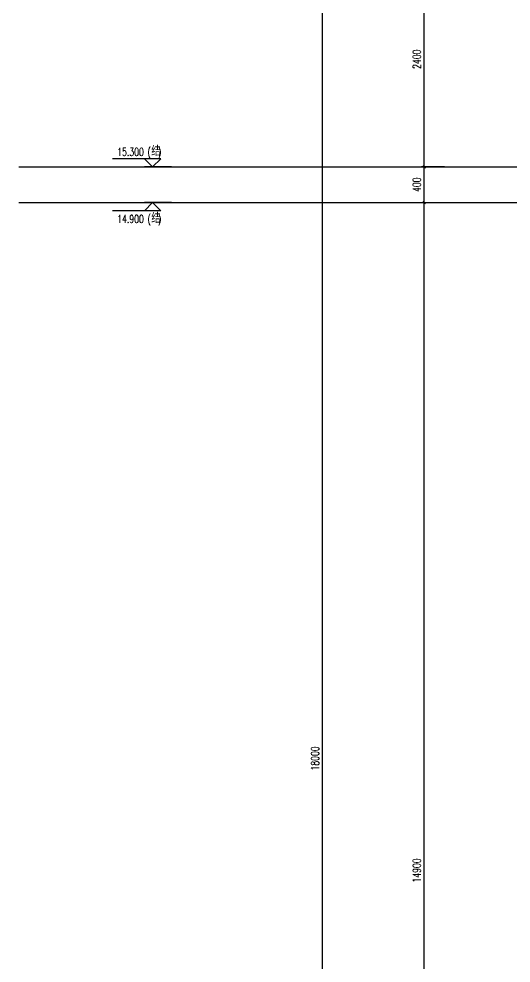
# Model space of a CAD drawing. Extents: x -1899985 to 1774885, y 556286 to 2175695.
# Drawn here: x -1020304 to -1014812, y 574674 to 585208 of the extents above; entities that cross this region are included whole.
import ezdxf

# ---------------------------------------------------------------- set-up
doc = ezdxf.new("R2010")
doc.units = 0
doc.header["$LTSCALE"] = 10
doc.header["$MEASUREMENT"] = 0
doc.linetypes.add('20剖面图$0$__DASH', pattern=[0.35, 0.25, -0.1])
doc.linetypes.add('20剖面图$0$DOTE', pattern=[2.42, 2, -0.2, 0.02, -0.2])
doc.layers.get('Defpoints').update_dxf_attribs({"color": 210})
for name, color, linetype in [('20剖面图$0$A-AXIS-D', 1, 'Continuous'), ('20剖面图$0$A-AXIS-DOTE', 14, '20剖面图$0$DOTE'), ('20剖面图$0$DIM_ELEV', 3, 'Continuous'), ('20剖面图$0$PUB_TEXT', 7, 'Continuous'), ('A-LIN-V', 9, 'Continuous')]:
    doc.layers.add(name, color=color, linetype=linetype)
doc.styles.add('20剖面图$0$_TCH_DIM', font='SIMPLEX', dxfattribs={"bigfont": 'GBCBIG'})
doc.styles.add('20剖面图$0$_TCH_DIM_T3', font='SIMPLEX', dxfattribs={"width": 0.705882, "bigfont": 'GBCBIG'})
doc.dimstyles.new('20剖面图$0$_TCH_ARCH&&30', dxfattribs={"dimtxt": 89.25, "dimasz": 30, "dimexe": 30, "dimexo": 30, "dimgap": 37.875, "dimtad": 1, "dimdec": 0, "dimzin": 0, "dimdsep": 46, "dimtxsty": '20剖面图$0$_TCH_DIM_T3', "dimblk": '20剖面图$0$_ArchTick', "dimcen": 0.09, "dimclrt": 7, "dimazin": 2, "dimtfac": 1, "dimtdec": 0, "dimtix": 1, "dimtmove": 2, "dimatfit": 3, "dimfxl": 1, "dimtolj": 1, "dimtzin": 0, "dimarcsym": 0})

# ---------------------------------------------------------------- blocks, each defined once
blk = doc.blocks.new('20剖面图$0$_ArchTick')
at = {"color": 0, "linetype": 'ByBlock', "const_width": 0.4}
blk.add_lwpolyline([(-0.5, -0.5), (0.5, 0.5)], dxfattribs=at)
blk = doc.blocks.new('*D256')
at = {"layer": '20剖面图$0$A-AXIS-D', "color": 0, "lineweight": -2, "transparency": 16777216}
for p, q in [((-1015554, 583157), (-1015812, 583157)), ((-1015782, 568257), (-1015782, 583157)), ((-1015554, 568257), (-1015812, 568257))]:
    blk.add_line(p, q, dxfattribs=at)
at = {"layer": 'Defpoints', "color": 0, "transparency": 16777216}
for p in [(-1015782, 583157), (-1015524, 583157), (-1015524, 568257)]:
    blk.add_point(p, dxfattribs=at)
at = {"layer": '20剖面图$0$A-AXIS-D', "color": 0, "lineweight": -2, "transparency": 16777216, "xscale": 30, "yscale": 30, "zscale": 30}
for p, rotation in [((-1015782, 583157), 90), ((-1015782, 568257), 270)]:
    blk.add_blockref('20剖面图$0$_ArchTick', p, dxfattribs=dict(at, rotation=rotation))
at = {"layer": '20剖面图$0$A-AXIS-D', "color": 7, "transparency": 16777216, "insert": (-1015865, 575707), "char_height": 89.2, "attachment_point": 5, "rotation": 90, "style": '20剖面图$0$_TCH_DIM_T3'}
blk.add_mtext('\\A1;14900', dxfattribs=at)
blk = doc.blocks.new('*D257')
at = {"layer": '20剖面图$0$A-AXIS-D', "color": 0, "lineweight": -2, "transparency": 16777216}
for p, q in [((-1015554, 583557), (-1015812, 583557)), ((-1015782, 583157), (-1015782, 583557)), ((-1015554, 583157), (-1015812, 583157))]:
    blk.add_line(p, q, dxfattribs=at)
at = {"layer": 'Defpoints', "color": 0, "transparency": 16777216}
for p in [(-1015782, 583557), (-1015524, 583557), (-1015524, 583157)]:
    blk.add_point(p, dxfattribs=at)
at = {"layer": '20剖面图$0$A-AXIS-D', "color": 0, "lineweight": -2, "transparency": 16777216, "xscale": 30, "yscale": 30, "zscale": 30}
for p, rotation in [((-1015782, 583557), 90), ((-1015782, 583157), 270)]:
    blk.add_blockref('20剖面图$0$_ArchTick', p, dxfattribs=dict(at, rotation=rotation))
at = {"layer": '20剖面图$0$A-AXIS-D', "color": 7, "transparency": 16777216, "insert": (-1015865, 583357), "char_height": 89.2, "attachment_point": 5, "rotation": 90, "style": '20剖面图$0$_TCH_DIM_T3'}
blk.add_mtext('\\A1;400', dxfattribs=at)
blk = doc.blocks.new('*D258')
at = {"layer": '20剖面图$0$A-AXIS-D', "color": 0, "lineweight": -2, "transparency": 16777216}
for p, q in [((-1015554, 585957), (-1015812, 585957)), ((-1015782, 583557), (-1015782, 585957)), ((-1015554, 583557), (-1015812, 583557))]:
    blk.add_line(p, q, dxfattribs=at)
at = {"layer": 'Defpoints', "color": 0, "transparency": 16777216}
for p in [(-1015782, 585957), (-1015524, 585957), (-1015524, 583557)]:
    blk.add_point(p, dxfattribs=at)
at = {"layer": '20剖面图$0$A-AXIS-D', "color": 0, "lineweight": -2, "transparency": 16777216, "xscale": 30, "yscale": 30, "zscale": 30}
for p, rotation in [((-1015782, 585957), 90), ((-1015782, 583557), 270)]:
    blk.add_blockref('20剖面图$0$_ArchTick', p, dxfattribs=dict(at, rotation=rotation))
at = {"layer": '20剖面图$0$A-AXIS-D', "color": 7, "transparency": 16777216, "insert": (-1015865, 584757), "char_height": 89.2, "attachment_point": 5, "rotation": 90, "style": '20剖面图$0$_TCH_DIM_T3'}
blk.add_mtext('\\A1;2400', dxfattribs=at)
blk = doc.blocks.new('*D259')
at = {"layer": '20剖面图$0$A-AXIS-D', "color": 0, "lineweight": -2, "transparency": 16777216}
for p, q in [((-1016689, 585957), (-1016947, 585957)), ((-1016917, 567957), (-1016917, 585957)), ((-1016689, 567957), (-1016947, 567957))]:
    blk.add_line(p, q, dxfattribs=at)
at = {"layer": 'Defpoints', "color": 0, "transparency": 16777216}
for p in [(-1016917, 585957), (-1016659, 585957), (-1016659, 567957)]:
    blk.add_point(p, dxfattribs=at)
at = {"layer": '20剖面图$0$A-AXIS-D', "color": 0, "lineweight": -2, "transparency": 16777216, "xscale": 30, "yscale": 30, "zscale": 30}
for p, rotation in [((-1016917, 585957), 90), ((-1016917, 567957), 270)]:
    blk.add_blockref('20剖面图$0$_ArchTick', p, dxfattribs=dict(at, rotation=rotation))
at = {"layer": '20剖面图$0$A-AXIS-D', "color": 7, "transparency": 16777216, "insert": (-1017000, 576957), "char_height": 89.2, "attachment_point": 5, "rotation": 90, "style": '20剖面图$0$_TCH_DIM_T3'}
blk.add_mtext('\\A1;18000', dxfattribs=at)
blk = doc.blocks.new('20剖面图')
at = {"layer": '20剖面图$0$A-AXIS-DOTE', "linetype": '20剖面图$0$__DASH', "ltscale": 2}
for p, q in [((-1020303.7, 583557.5), (-1005777.2, 583557.5)), ((-1020303.7, 583157.5), (-1005777.2, 583157.5))]:
    blk.add_line(p, q, dxfattribs=at)
at = {"layer": '20剖面图$0$DIM_ELEV'}
for p, q in [((-1018721.4, 583647.5), (-1019257.8, 583647.5)), ((-1018811.4, 583557.5), (-1018901.4, 583647.5)), ((-1018811.4, 583557.5), (-1018721.4, 583647.5)), ((-1018601.4, 583557.5), (-1018901.4, 583557.5)), ((-1018811.4, 583157.5), (-1018901.4, 583067.5)), ((-1018601.4, 583157.5), (-1018901.4, 583157.5)), ((-1018811.4, 583157.5), (-1018721.4, 583067.5)), ((-1018721.4, 583067.5), (-1019257.8, 583067.5))]:
    blk.add_line(p, q, dxfattribs=at)
at = {"layer": '20剖面图$0$PUB_TEXT', "style": '20剖面图$0$_TCH_DIM', "width": 0.705882}
for s, height, p in [('(', 89.2, (-1018867.8, 583679)), (')', 89.2, (-1018752.1, 583679)), ('15.300', 89.25, (-1019206.8, 583679)), ('14.900', 89.25, (-1019206.8, 582931)), ('(', 89.2, (-1018867.8, 582931)), (')', 89.2, (-1018752.1, 582931))]:
    blk.add_text(s, height=height, dxfattribs=at).set_placement(p)
at = {"layer": '20剖面图$0$PUB_TEXT', "style": '20剖面图$0$_TCH_DIM'}
for p in [(-1018825.8, 583679), (-1018825.8, 582931)]:
    blk.add_text('结', height=101.3, dxfattribs=at).set_placement(p)
at = {"layer": '20剖面图$0$A-AXIS-D'}
for p1, p2, picture, middle in [((-1016659.1, 567957.5), (-1016659.1, 585957.5), '*D259', (-1016999.9, 576957.5)), ((-1015524.1, 583557.5), (-1015524.1, 585957.5), '*D258', (-1015864.9, 584757.5)), ((-1015524.1, 583157.5), (-1015524.1, 583557.5), '*D257', (-1015864.9, 583357.5)), ((-1015524.1, 568257.5), (-1015524.1, 583157.5), '*D256', (-1015864.9, 575707.5))]:
    dim = blk.add_aligned_dim(p1=p1, p2=p2, distance=258.3, dimstyle='20剖面图$0$_TCH_ARCH&&30', dxfattribs=at)
    dim.commit()
    dim.dimension.update_dxf_attribs({"geometry": picture, "text_midpoint": middle})

msp = doc.modelspace()

# ---------------------------------------------------------------- block references
at = {"layer": 'A-LIN-V'}
msp.add_blockref('20剖面图', (0, 0), dxfattribs=at)

doc.saveas('drawing.dxf')
